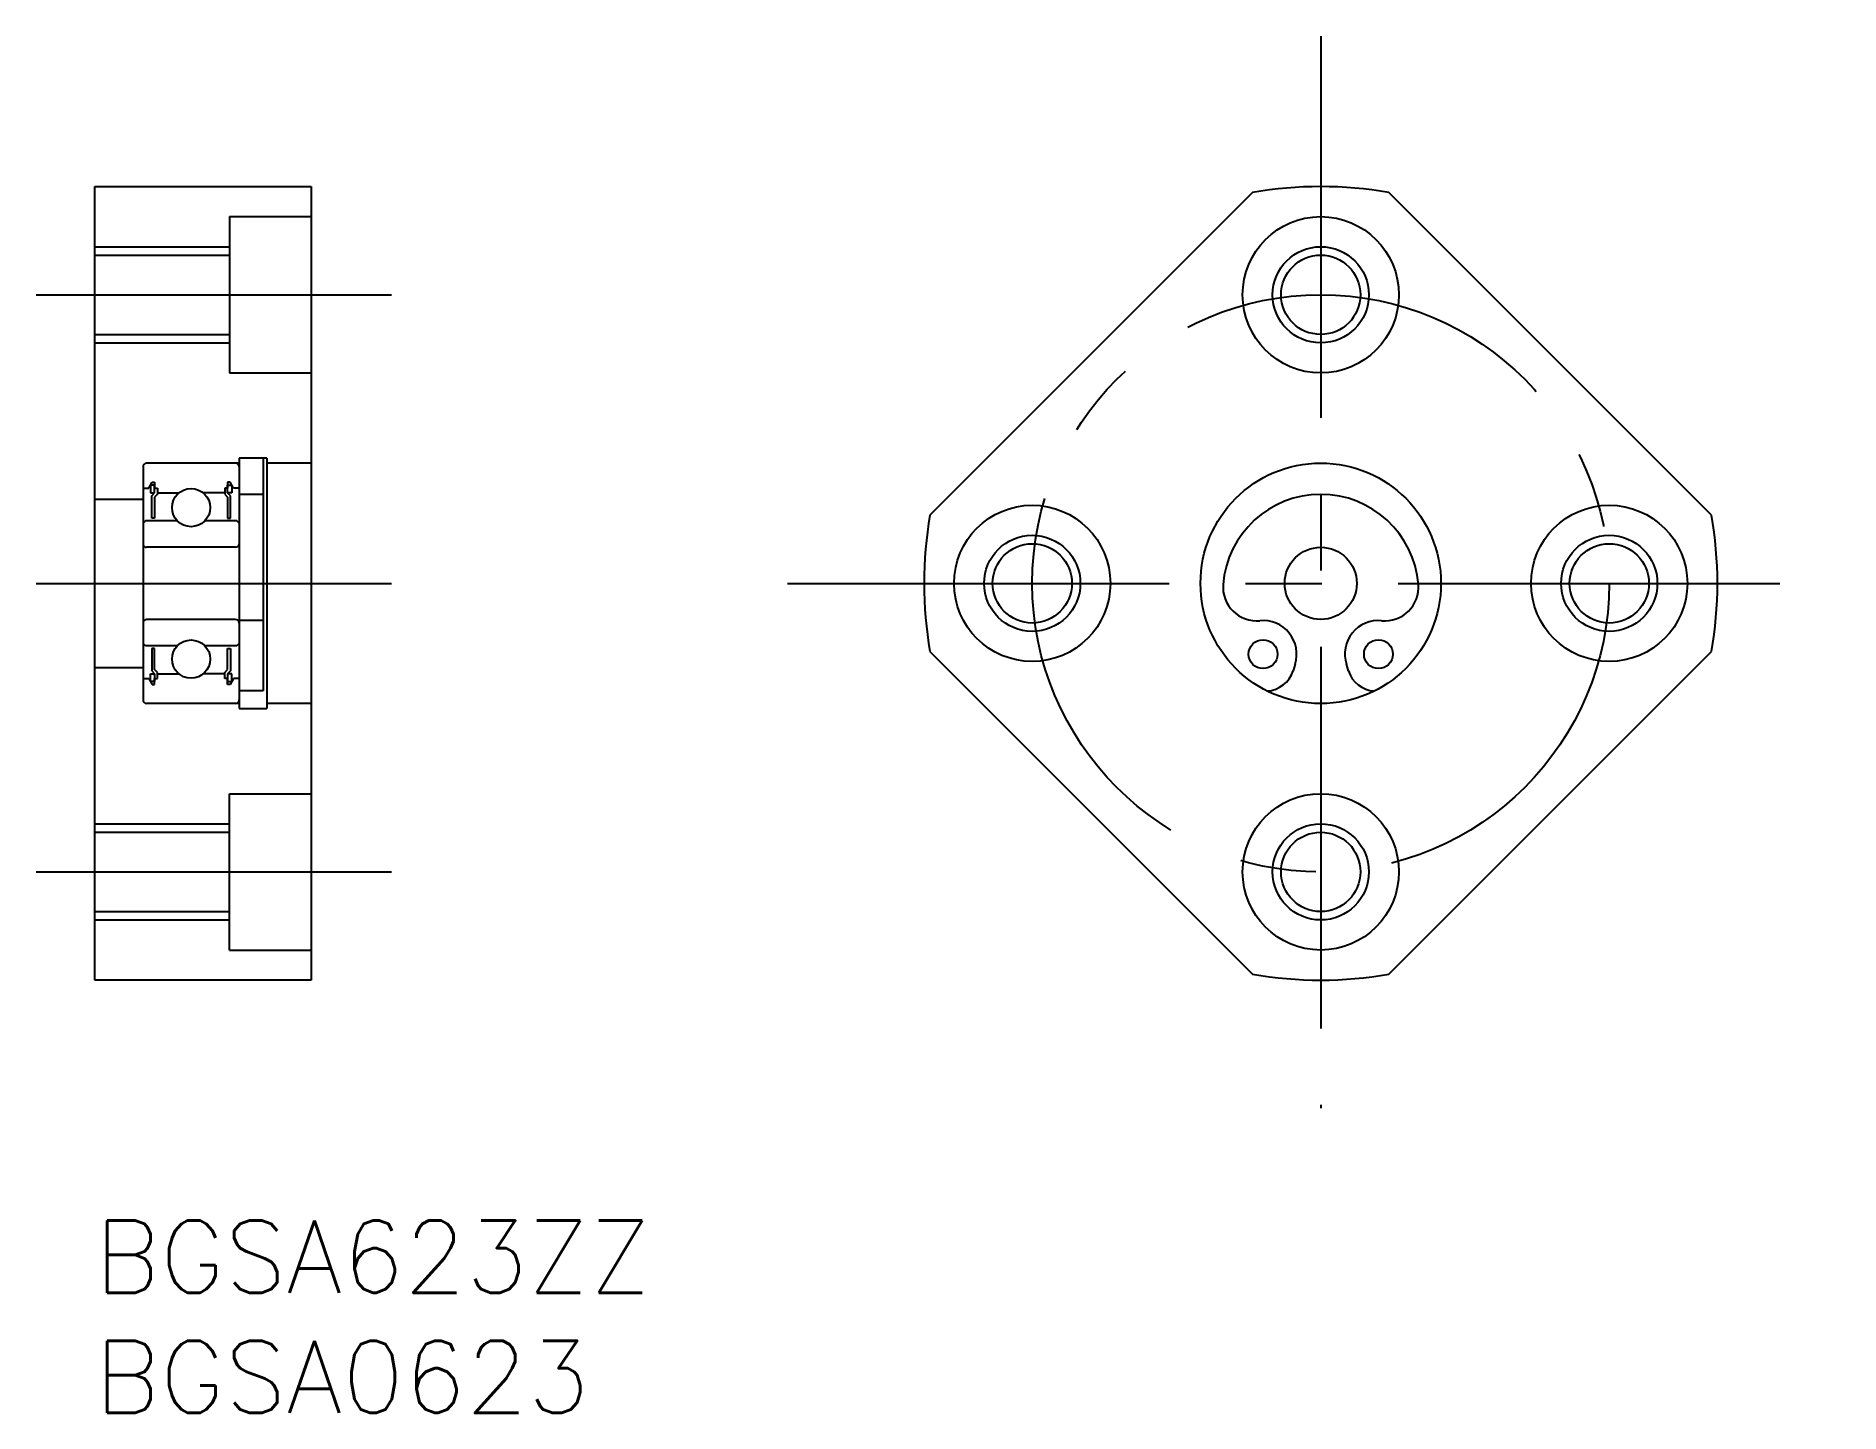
# Model space of a CAD drawing. Extents: x -2.4 to 72.6, y -8 to 49.3.
import ezdxf

# ---------------------------------------------------------------- set-up
doc = ezdxf.new("R2010")
doc.units = 0
doc.header["$LTSCALE"] = 0.5
doc.linetypes.add('CENTER', pattern=[50.8, 31.75, -6.35, 6.35, -6.35])
for name, color, linetype in [('MSM_CENTER', 1, 'CENTER'), ('MSM_CONTINUOUS', 7, 'CONTINUOUS'), ('MSM_NARROW', 5, 'CONTINUOUS'), ('MSM_PART_NUMBER', 7, 'CONTINUOUS')]:
    doc.layers.add(name, color=color, linetype=linetype)
doc.styles.get("Standard").update_dxf_attribs({"font": 'txt.shx', "height": 3, "bigfont": 'bigfont.shx'})

# ---------------------------------------------------------------- blocks, each defined once
blk = doc.blocks.new('*U4')
at = {"layer": 'MSM_PART_NUMBER'}
blk.add_text('BGSA623ZZ', height=3, dxfattribs=at).set_placement((0, -3))
blk = doc.blocks.new('*U5')
at = {"layer": 'MSM_PART_NUMBER'}
blk.add_text('BGSA0623', height=3, dxfattribs=at).set_placement((0, -8))

msp = doc.modelspace()

# ---------------------------------------------------------------- linework, layer by layer
at = {"layer": 'MSM_CENTER'}
for p, q in [((50.987, 49.259), (50.987, 4.67)), ((-2.448, 38.5), (12.331, 38.5)), ((-2.448, 26.5), (12.331, 26.5)), ((28.813, 26.5), (72.582, 26.5)), ((-2.448, 14.5), (12.331, 14.5))]:
    msp.add_line(p, q, dxfattribs=at)
msp.add_circle((50.987, 26.5), 12, dxfattribs=at)
at = {"layer": 'MSM_CONTINUOUS'}
for p, q in [((0, 10), (0, 43)), ((0, 43), (9, 43)), ((9, 43), (9, 10)), ((5.6, 41.75), (5.6, 35.25)), ((5.6, 41.75), (9, 41.75)), ((0, 40.15), (5.6, 40.15)), ((0, 36.85), (5.6, 36.85)), ((5.6, 35.25), (9, 35.25)), ((7.15, 31.7, 0.5), (6, 31.7, 0.5)), ((6, 31.7), (6, 21.3)), ((7, 31.7), (7, 22.024)), ((7.15, 31.7), (7.15, 21.3)), ((2, 31.35), (2, 21.65)), ((6, 31.5), (2.15, 31.5)), ((9, 31.5), (7.16, 31.5)), ((2, 30.49), (2.03, 30.46)), ((2.03, 30.46), (2.241, 30.46)), ((2.241, 30.46), (2.381, 30.701)), ((2.483, 30.581), (2.311, 30.581)), ((2.311, 30.581), (2.311, 30.26)), ((2.311, 30.26), (2.483, 30.26)), ((2.362, 30.139), (2.483, 30.26)), ((2.362, 29.216), (2.362, 30.139)), ((2.381, 30.701), (2.483, 30.701)), ((2.483, 30.701), (2.483, 30.46)), ((2.483, 30.26), (2.483, 30.581)), ((2.483, 30.46), (2.603, 30.46)), ((2.603, 30.21), (2.483, 30.089)), ((2.483, 30.089), (2.483, 29.216)), ((2.603, 30.46), (2.603, 30.21)), ((2.603, 30.29), (2.633, 30.26)), ((2.633, 30.26), (3.492, 30.26)), ((5.367, 30.26), (4.508, 30.26)), ((5.397, 30.29), (5.367, 30.26)), ((5.397, 30.46), (5.397, 30.21)), ((5.518, 30.46), (5.397, 30.46)), ((5.397, 30.21), (5.518, 30.089)), ((5.619, 30.701), (5.518, 30.701)), ((5.518, 30.701), (5.518, 30.46)), ((5.518, 30.26), (5.518, 30.581)), ((5.518, 30.581), (5.689, 30.581)), ((5.638, 30.139), (5.518, 30.26)), ((5.689, 30.26), (5.518, 30.26)), ((5.518, 30.089), (5.518, 29.216)), ((5.759, 30.46), (5.619, 30.701)), ((5.638, 29.216), (5.638, 30.139)), ((5.689, 30.581), (5.689, 30.26)), ((5.97, 30.46), (5.759, 30.46)), ((6, 30.49), (5.97, 30.46)), ((7, 30.2, 0.5), (6, 30.2, 0.5)), ((0, 30), (2, 30)), ((2.1, 29.1), (2, 29)), ((2, 28.925), (2, 28.925)), ((3.428, 29.1), (2.1, 29.1)), ((2.483, 29.216), (2.362, 29.216)), ((5.9, 29.1), (4.572, 29.1)), ((5.518, 29.216), (5.638, 29.216)), ((6, 29), (5.9, 29.1)), ((5.85, 28), (2.15, 28)), ((2, 26.5), (2, 26.5)), ((5.85, 25), (2.15, 25)), ((7, 24.954, 0.5), (6, 24.954, 0.5)), ((2.1, 23.9), (2, 24)), ((3.428, 23.9), (2.1, 23.9)), ((2.483, 23.784), (2.362, 23.784)), ((2.362, 23.784), (2.362, 22.861)), ((2.483, 22.911), (2.483, 23.784)), ((5.9, 23.9), (4.572, 23.9)), ((5.518, 22.911), (5.518, 23.784)), ((5.518, 23.784), (5.638, 23.784)), ((5.638, 23.784), (5.638, 22.861)), ((6, 24), (5.9, 23.9)), ((0, 23), (2, 23)), ((2, 22.51), (2.03, 22.54)), ((2.03, 22.54), (2.241, 22.54)), ((2.241, 22.54), (2.381, 22.299)), ((2.311, 22.74), (2.483, 22.74)), ((2.311, 22.419), (2.311, 22.74)), ((2.362, 22.861), (2.483, 22.74)), ((2.603, 22.79), (2.483, 22.911)), ((2.483, 22.74), (2.483, 22.419)), ((2.483, 22.54), (2.603, 22.54)), ((2.483, 22.299), (2.483, 22.54)), ((2.603, 22.54), (2.603, 22.79)), ((2.603, 22.71), (2.633, 22.74)), ((2.633, 22.74), (3.492, 22.74)), ((5.367, 22.74), (4.508, 22.74)), ((5.397, 22.71), (5.367, 22.74)), ((5.397, 22.79), (5.518, 22.911)), ((5.397, 22.54), (5.397, 22.79)), ((5.518, 22.54), (5.397, 22.54)), ((5.638, 22.861), (5.518, 22.74)), ((5.689, 22.74), (5.518, 22.74)), ((5.518, 22.74), (5.518, 22.419)), ((5.518, 22.299), (5.518, 22.54)), ((5.759, 22.54), (5.619, 22.299)), ((5.689, 22.419), (5.689, 22.74)), ((5.97, 22.54), (5.759, 22.54)), ((6, 22.51), (5.97, 22.54)), ((49.922, 23.132), (49.837, 22.862)), ((52.138, 22.862), (52.052, 23.132)), ((2.483, 22.419), (2.311, 22.419)), ((2.381, 22.299), (2.483, 22.299)), ((5.518, 22.419), (5.689, 22.419)), ((5.619, 22.299), (5.518, 22.299)), ((7, 22.024, 0.5), (6, 22.024, 0.5)), ((6, 21.5), (2.15, 21.5)), ((6, 21.3, 0.5), (7.15, 21.3, 0.5)), ((9, 21.5), (7.16, 21.5)), ((5.6, 11.25), (5.6, 17.75)), ((5.6, 17.75), (9, 17.75)), ((0, 16.15), (5.6, 16.15)), ((0, 12.85), (5.6, 12.85)), ((5.6, 11.25), (9, 11.25)), ((9, 10), (0, 10))]:
    msp.add_line(p, q, dxfattribs=at)
for points in [[(48.149, 42.754), (34.733, 29.338)], [(67.241, 29.338), (53.825, 42.754)], [(34.733, 23.662), (48.149, 10.246)], [(53.825, 10.246), (67.241, 23.662)]]:
    msp.add_lwpolyline(points, dxfattribs=at)
for centre, radius in [((50.987, 38.5), 3.25), ((50.987, 38.5), 1.65), ((50.987, 26.5), 5), ((4, 29.65), 0.794), ((38.987, 26.5), 3.25), ((62.987, 26.5), 3.25), ((38.987, 26.5), 1.65), ((50.987, 26.5), 1.5), ((62.987, 26.5), 1.65), ((4, 23.35), 0.794), ((48.587, 23.554), 0.6), ((53.387, 23.554), 0.6), ((50.987, 14.5), 3.25), ((50.987, 14.5), 1.65)]:
    msp.add_circle(centre, radius, dxfattribs=at)
for centre, radius, start, end in [((50.987, 26.5), 16.5, 80.0968, 99.9032), ((2.15, 31.35), 0.15, 90, 179.99998), ((5.85, 31.35), 0.15, 359.99999, 90), ((50.987, 26.125), 4.075, 4.6343, 175.3657), ((50.987, 26.5), 16.5, 170.0968, 189.9032), ((50.987, 26.5), 16.5, 350.0968, 9.9032), ((2.15, 28.15), 0.15, 179.99998, 270), ((5.85, 28.15), 0.15, 270, 359.99999), ((48.321, 26.341), 1.4, 175.3657, 275.45655), ((53.653, 26.341), 1.4, 264.54345, 4.6343), ((2.15, 24.85), 0.15, 90, 179.99999), ((5.85, 24.85), 0.15, 360, 90), ((48.587, 23.554), 1.4, 342.45156, 95.45655), ((53.387, 23.554), 1.4, 84.54344, 197.54844), ((48.693, 23.224), 1.2, 273.04147, 342.45156), ((53.282, 23.224), 1.2, 197.54844, 266.95853), ((2.15, 21.65), 0.15, 179.99999, 270), ((5.85, 21.65), 0.15, 270, 360), ((50.987, 26.5), 16.5, 260.0968, 279.9032)]:
    msp.add_arc(centre, radius, start, end, dxfattribs=at)
at = {"layer": 'MSM_NARROW'}
for p, q in [((0, 40.5), (5.6, 40.5)), ((0, 36.5), (5.6, 36.5)), ((0, 16.5), (5.6, 16.5)), ((0, 12.5), (5.6, 12.5))]:
    msp.add_line(p, q, dxfattribs=at)
for centre in [(50.987, 38.5), (38.987, 26.5), (62.987, 26.5), (50.987, 14.5)]:
    msp.add_circle(centre, 2, dxfattribs=at)

# ---------------------------------------------------------------- block references
at = {"layer": 'MSM_CONTINUOUS'}
for name in ['*U4', '*U5']:
    msp.add_blockref(name, (0, 0), dxfattribs=at)

doc.saveas('drawing.dxf')
